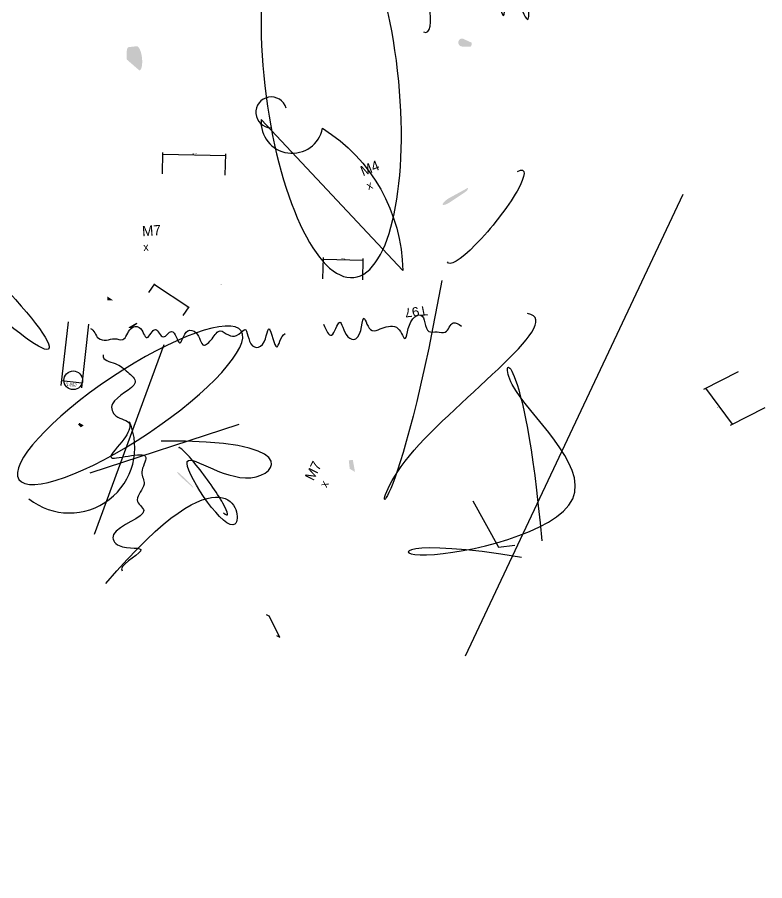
# Model space of a CAD drawing. Header units: millimetres. Extents: x -145 to 142, y -99 to 222.
# Drawn here: x -42 to 142.1, y -98.5 to 114.2 of the extents above; entities that cross this region are included whole.
import ezdxf

# ---------------------------------------------------------------- set-up
doc = ezdxf.new("R2010")
doc.units = ezdxf.units.MM
doc.styles.add('OpenSansCondensed-Light', font='OpenSansCondensed-Light.ttf')
doc.dimstyles.new('EZDXF', dxfattribs={"dimtxt": 0.25, "dimasz": 0.175, "dimexe": 0.375, "dimexo": 0.125, "dimgap": 0.1, "dimtad": 1, "dimlfac": 100, "dimzin": 12, "dimdsep": 46, "dimtxsty": 'OpenSansCondensed-Light', "dimblk": 'ARCHTICK', "dimcen": 2.5, "dimazin": 3, "dimtfac": 0.5, "dimtmove": 2, "dimatfit": 3})

# ---------------------------------------------------------------- blocks, each defined once
blk = doc.blocks.new('_ARCHTICK')
at = {"color": 0, "linetype": 'BYBLOCK', "const_width": 0.15}
blk.add_lwpolyline([(-0.5, -0.5), (0.5, 0.5)], dxfattribs=at)
blk = doc.blocks.new('B0', base_point=(-3.68268, 0.1049))
at = {"extrusion": (0.01, 0.005, 1)}
h = blk.add_hatch(color=7, dxfattribs=at)
edge = h.paths.add_edge_path()
edge.add_line((-33.88372, -12.94678), (-31.88372, -12.94678))
edge.add_arc((-31.88372, -11.94678), 1, -90, 90)
edge.add_ellipse((-33.88372, -11.94678), major_axis=(0, 1), ratio=0.75575055, start_angle=90, end_angle=270)
blk.add_circle((14.87002, -8.52442), 16.46733)
blk.add_ellipse((-34.45571, -28.7254), major_axis=(6.4385, -9.92334), ratio=0.28021128, start_param=3.11708285, end_param=-5.79845048)
for points, start_tangent, end_tangent in [([(38.7364, -11.47083), (40.7364, -15.79274), (42.7364, -13.18315), (44.7364, -15.78438), (46.7364, -15.87278), (48.7364, -15.13018), (50.7364, -13.22364), (52.7364, -14.34198), (54.7364, -14.13748), (56.7364, -16.46177), (58.7364, -12.05302), (60.7364, -16.19983), (62.7364, -13.35082), (64.7364, -11.52093), (66.7364, -14.3109), (68.7364, -13.3601), (70.7364, -15.93455), (72.7364, -14.16833)], (1, 0.21670541), (1, 0.80054693)), ([(38.86844, -41.7382), (40.86844, -42.07913), (42.86844, -42.66044), (44.86844, -40.70191), (46.86844, -44.27841), (48.86844, -43.94353), (50.86844, -44.30271), (52.86844, -43.95438), (54.86844, -40.51559), (56.86844, -42.98828), (58.86844, -40.25775), (60.86844, -42.81412), (62.86844, -43.40548), (64.86844, -42.03222), (66.86844, -45.5229), (68.86844, -42.85352), (70.86844, -43.619), (72.86844, -42.8298), (74.86844, -43.28661), (76.86844, -41.7469), (78.86844, -41.82948), (80.86844, -45.72263), (82.86844, -42.59021), (84.86844, -43.23635), (86.86844, -43.49764)], (1, 0.61794273), (1, -0.64224409))]:
    blk.add_spline(points, degree=3, dxfattribs=dict(start_tangent=start_tangent, end_tangent=end_tangent))
blk.add_solid([(8.54055, 22.81458), (9.54055, 22.81458), (8.54055, 23.51458), (9.74055, 23.81458)])
blk.add_linear_dim(base=(-2.75905, 16.01314), p1=(-2.75905, 11.01314), p2=(2.33794, 11.01314), dimstyle='EZDXF').render()
blk.add_leader([(37.78748, 27.28248), (42.78748, 31.28248), (46.78748, 31.28248)], dimstyle='EZDXF')
blk = doc.blocks.new('B1', base_point=(-1.67756, 0.42891))
at = {"extrusion": (0, 0, -1)}
h = blk.add_hatch(color=7, dxfattribs=at)
edge = h.paths.add_edge_path()
edge.add_line((-42.07133, 40.26603), (-40.07133, 40.26603))
edge.add_arc((-40.07133, 41.26603), 1, -90, 90)
edge.add_ellipse((-42.07133, 41.26603), major_axis=(0, 1), ratio=0.334036406, start_angle=90, end_angle=270)
blk.add_lwpolyline([(26.67919, -15.21733), (-9.04313, 21.15953, 0.942785492), (6.13749, 19.35429, -0.252943894)], format="xyb", close=True)
blk.add_arc((-6.58958, 22.98543), 3.80545, 377.6190516, -90.4927863)
at = {"start_tangent": (1, -0.281607444), "end_tangent": (1, 0.485356101)}
blk.add_spline([(-49.94004, -31.22582), (-47.94004, -33.57764), (-45.94004, -34.00743), (-43.94004, -33.61891), (-41.94004, -33.77489), (-39.94004, -31.00582), (-37.94004, -30.70611), (-35.94004, -33.16845), (-33.94004, -31.10415), (-31.94004, -32.90755), (-29.94004, -31.4963), (-27.94004, -34.31375), (-25.94004, -31.29535), (-23.94004, -31.64542), (-21.94004, -34.74693), (-19.94004, -33.07895), (-17.94004, -31.10257), (-15.94004, -32.05902), (-13.94004, -32.1769), (-11.94004, -30.63793), (-9.94004, -34.57665), (-7.94004, -34.68265), (-5.94004, -30.3392), (-3.94004, -34.764), (-1.94004, -31.42469)], degree=3, dxfattribs=at)
at = {"xscale": -1, "yscale": 3, "rotation": 187.77862820008903}
blk.add_blockref('B0', (-6.90517, 3.56619), dxfattribs=at)
at = {"extrusion": (0.144949, 0.432421, 0.896479)}
blk.add_text('T97', height=2.5, rotation=28.2377251, dxfattribs=at).set_placement((-38.57238, 13.70172))
at = {"char_height": 2.5, "attachment_point": 1}
for s, insert, rotation in [('M4\\P{\\H2;x}', (15.35545, 10.06579), 22.9511951), ('M7\\P{\\H2;x}', (-37.88923, -5.75156), 5.4623474)]:
    blk.add_mtext(s, dxfattribs=dict(at, insert=insert, rotation=rotation))
for base, p1, p2 in [((-33.08413, 12.12475), (-33.08413, 7.12475), (-17.57443, 7.12475)), ((7.047835, -12.854064), (7.047835, -17.854064), (16.860988, -17.854064))]:
    blk.add_linear_dim(base=base, p1=p1, p2=p2, dimstyle='EZDXF').render()
blk = doc.blocks.new('B2', base_point=(3.19687, -4.76376))
blk.add_line((37.57597, 0.3472), (-21.09918, -33.12451, -0.63617))
at = {"start_tangent": (1, 0.27309713), "end_tangent": (1, -0.690306676)}
blk.add_spline([(-28.31577, 47.07968), (-26.31577, 45.53885), (-24.31577, 43.88725), (-22.31577, 42.9882), (-20.31577, 46.25493), (-18.31577, 45.89588), (-16.31577, 44.10061), (-14.31577, 44.9916), (-12.31577, 46.92882), (-10.31577, 42.15845), (-8.31577, 42.85597), (-6.31577, 42.64033), (-4.31577, 43.70956), (-2.31577, 42.90553), (-0.31577, 47.21661), (1.68423, 46.56471), (3.68423, 43.70127), (5.68423, 46.37215)], degree=3, dxfattribs=at)
for points in [[(-20.97978, 0.34323), (17.18028, 9.20519), (4.38772, 17.45993), (-7.71054, -16.56317), (-11.23759, -11.06169)], [(25.69497, -8.13183), (16.12355, 7.647), (20.05176, 12.28142), (25.90171, -25.84297), (-6.41239, -2.52942), (-7.13735, -10.314), (24.25458, -11.02921)]]:
    blk.add_open_spline(points, degree=3)
blk.add_linear_dim(base=(-47.91018, -27.8603), p1=(-47.91018, -32.8603), p2=(-38.18014, -32.8603), dimstyle='EZDXF').render()

msp = doc.modelspace()

# ---------------------------------------------------------------- hatches: boundary and pattern name
at = {"extrusion": (0, 0, -1)}
msp.add_hatch(color=7, dxfattribs=at).paths.add_polyline_path([(18.35, 44.46), (19.85, 44.46), (19.85, 45.46)])

# ---------------------------------------------------------------- linework, layer by layer
for p, q in [((-22.97, -13.11), (-5.87, 33.62, -0.89)), ((-24.06, 1.99), (12.61, 13.98, 2.89))]:
    msp.add_line(p, q)
msp.add_circle((-28.25, 24.78), 2.3)
msp.add_arc((-29.18, 8.2), 16.1, -128.355, -336.6337)
msp.add_spline([(33.4, 38.63), (35.4, 35.91), (37.4, 39.09), (39.4, 35.53), (41.4, 35.01), (43.4, 40.13), (45.4, 37.02), (47.4, 37.45), (49.4, 38.08), (51.4, 37.87), (53.4, 35.1), (55.4, 39.91), (57.4, 40.87), (59.4, 36.82), (61.4, 36.72), (63.4, 36.67), (65.4, 38.96), (67.4, 38.16)], degree=3)
msp.add_open_spline([(-20.22, -25.3), (9.47, 9.75), (18.44, -26.66), (-9.28, 14.9), (17.41, -7.31), (27.65, 10.28), (-6.59, 9.78)], degree=3)
at = {"extrusion": (-0.220201, -0.244759, 0.451196)}
msp.add_solid([(-29.43, -9.67), (-28.43, -9.67), (-29.43, -8.97), (-28.23, -8.67)], dxfattribs=at)

# ---------------------------------------------------------------- block references
at = {"xscale": -1, "yscale": -1, "rotation": 178.7103289600782}
msp.add_blockref('B1', (24.96, 68.12), dxfattribs=at)
at = {"extrusion": (0.749496, 0.815799, 0.459214), "xscale": 1.5, "yscale": 0.5, "rotation": 353.76952047259914}
msp.add_blockref('B0', (44.66, 2.91), dxfattribs=at)
at = {"extrusion": (-0.343042, 0.387827, 0.527899), "xscale": 2, "yscale": -2, "rotation": 60.95583281432955}
msp.add_blockref('B2', (-65.02, 53.5), dxfattribs=at)
at = {"extrusion": (0, 0, -1), "xscale": 2, "yscale": 0.5, "rotation": 326.2539768834221}
msp.add_blockref('B0', (-14.21, 42.84), dxfattribs=at)

# ---------------------------------------------------------------- texts
at = {"insert": (28.71, 0.99), "char_height": 2.5, "attachment_point": 1, "rotation": 62.8794}
msp.add_mtext('M7\\P{\\H2;x}', dxfattribs=at)

doc.saveas('drawing.dxf')
